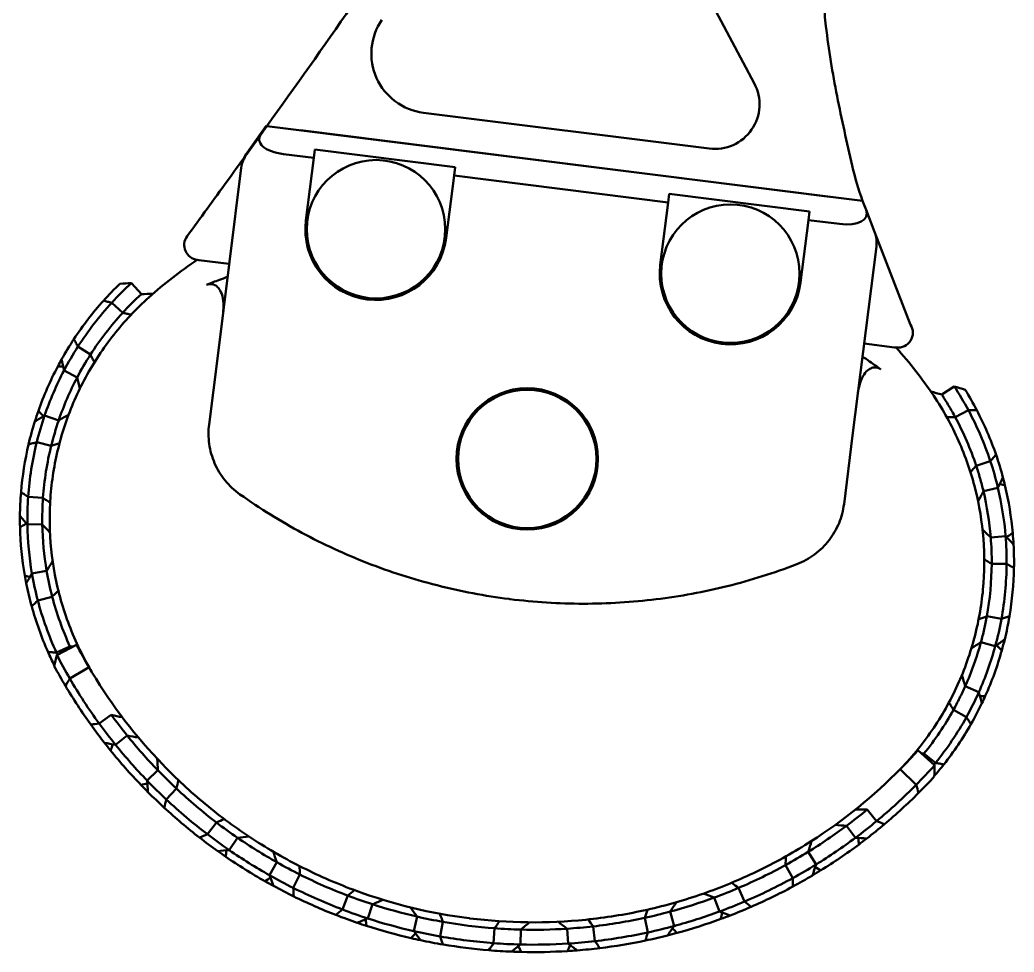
# Model space of a CAD drawing. Header units: millimetres. Extents: x 36 to 3196, y 27 to 5967.
# Drawn here: x 1938.7 to 2005.5, y 1918.4 to 1981 of the extents above; entities that cross this region are included whole.
import ezdxf

# ---------------------------------------------------------------- set-up
doc = ezdxf.new("R2010")
doc.units = ezdxf.units.MM
doc.layers.add('외형선(ISO)', color=7, linetype='Continuous', lineweight=50)

msp = doc.modelspace()

# ---------------------------------------------------------------- linework, layer by layer
at = {"layer": '외형선(ISO)'}
for p, q in [((1977.903, 1995.7951), (1988.044, 1976.7325)), ((1965.8146, 1974.7569), (1985.022, 1972.3469)), ((1953.9355, 1972.0453), (1955.2333, 1973.8673)), ((1954.9076, 1973.3263), (1955.2939, 1973.8597)), ((1955.2939, 1973.8597), (1955.2333, 1973.8673)), ((1955.2939, 1973.8597), (1995.3187, 1968.8377)), ((1993.1173, 1969.1139), (1957.552, 1973.5764)), ((1953.9353, 1971.9837), (1954.9076, 1973.3263)), ((1958.5126, 1972.2921), (1958.4407, 1971.7192)), ((1967.9387, 1971.1094), (1958.5126, 1972.2921)), ((1958.4407, 1971.7192), (1956.3987, 1971.9755)), ((1958.4407, 1971.7192), (1957.9143, 1967.5236)), ((1951.9854, 1958.425), (1953.5707, 1971.0596)), ((1967.8668, 1970.5365), (1967.9387, 1971.1094)), ((1967.3403, 1966.3409), (1967.8668, 1970.5365)), ((1982.254, 1968.7313), (1967.8668, 1970.5365)), ((1982.3259, 1969.3042), (1982.254, 1968.7313)), ((1991.7519, 1968.1214), (1982.3259, 1969.3042)), ((1981.7275, 1964.5357), (1982.254, 1968.7313)), ((1995.3227, 1968.8371), (1995.318, 1968.8377)), ((1995.3187, 1968.8377), (1995.5554, 1968.2261)), ((1995.5554, 1968.2261), (1996.1262, 1966.7514)), ((1991.6801, 1967.5486), (1991.1536, 1963.3529)), ((1991.6801, 1967.5486), (1991.7519, 1968.1214)), ((1993.7748, 1967.2857), (1991.6801, 1967.5486)), ((1996.1262, 1966.7514), (1998.5402, 1960.5146)), ((1996.2455, 1965.7805), (1994.6508, 1953.0716)), ((1950.614, 1964.8724), (1950.611, 1964.8728)), ((1950.614, 1964.8724), (1950.7178, 1964.8594)), ((1952.7606, 1964.6031), (1950.7178, 1964.8594)), ((1946.1839, 1963.3077), (1946.8589, 1962.5699)), ((1945.6024, 1961.3164), (1944.8661, 1961.9931)), ((1943.4374, 1958.5077), (1942.5956, 1959.0473)), ((1997.4687, 1958.9934), (1995.426, 1959.2497)), ((1997.4687, 1958.9934), (1997.5756, 1958.98)), ((1951.9854, 1958.425), (1951.4077, 1953.821)), ((1942.5452, 1956.9735), (1941.6598, 1957.4383)), ((2000.6425, 1955.8214), (2001.4788, 1956.3697)), ((1941.3009, 1954.0845), (1940.3549, 1954.4084)), ((2002.4309, 1954.7702), (2001.5503, 1954.2964)), ((1994.6508, 1953.0716), (1994.0731, 1948.4676)), ((1939.8287, 1952.623), (1940.7993, 1952.3821)), ((2003.9033, 1951.3548), (2002.9542, 1951.0398)), ((2004.4126, 1949.5645), (2003.4398, 1949.3328)), ((1940.2459, 1948.8793), (1939.2484, 1948.9493)), ((1940.1984, 1947.1051), (1939.1985, 1947.0886)), ((2004.9285, 1946.3061), (2003.9317, 1946.226)), ((2004.9972, 1944.446), (2003.9972, 1944.4524)), ((1940.4915, 1943.9733), (1939.5059, 1943.804)), ((1940.8674, 1942.2388), (1939.9002, 1941.9848)), ((2003.668, 1940.9214), (2004.6519, 1940.7428)), ((1941.1522, 1938.4826), (1942.0612, 1938.8994)), ((1942.5047, 1939.0147), (1941.1737, 1938.323)), ((2004.2405, 1938.9275), (2003.2757, 1939.1905)), ((1943.3415, 1937.4984), (1942.0468, 1936.741)), ((2003.1312, 1935.8207), (2002.218, 1936.2282)), ((1944.0248, 1933.7179), (1944.8331, 1934.3065)), ((2002.2997, 1934.1553), (2001.4252, 1934.6403)), ((1945.1246, 1932.2843), (1945.9025, 1932.9126)), ((2000.161, 1930.9216), (1999.0421, 1931.9207)), ((2000.2213, 1931.071), (1999.4434, 1931.6995)), ((1947.2463, 1929.8836), (1947.9655, 1930.5785)), ((1997.8566, 1930.6582), (1998.9241, 1929.6044)), ((1949.2175, 1929.3459), (1948.5339, 1928.6159)), ((1996.2606, 1927.1636), (1995.6227, 1927.9338)), ((1951.2911, 1926.2815), (1951.8983, 1927.0761)), ((1994.242, 1926.8473), (1994.8406, 1926.0462)), ((1952.7538, 1925.2206), (1953.3205, 1926.0446)), ((1992.1916, 1924.2442), (1991.6664, 1925.0951)), ((1955.4714, 1923.5239), (1955.9629, 1924.3948)), ((1990.1487, 1924.2101), (1990.6307, 1923.3339)), ((1957.5141, 1923.5699), (1957.0668, 1922.6755)), ((1960.3748, 1921.2232), (1960.7304, 1922.1578)), ((1987.3823, 1921.753), (1986.9902, 1922.673)), ((1962.079, 1920.623), (1962.3876, 1921.5742)), ((1985.3573, 1922.0248), (1985.7028, 1921.0864)), ((1982.6502, 1920.1137), (1982.3892, 1921.079)), ((1965.1675, 1919.7707), (1965.3905, 1920.7455)), ((1966.9384, 1919.412), (1967.1124, 1920.3967)), ((1980.6823, 1920.6629), (1980.8947, 1919.6857)), ((1970.5976, 1919.9594), (1970.5228, 1918.9622)), ((1972.3523, 1919.872), (1972.3275, 1918.8723)), ((1975.4668, 1919.9331), (1975.5307, 1918.9351)), ((1977.3305, 1919.0957), (1977.2167, 1920.0892))]:
    msp.add_line(p, q, dxfattribs=at)
for centre, radius in [((1962.6273, 1966.9322), 4.65), ((1986.4406, 1963.9443), 4.65), ((1972.785, 1951.4995), 4.75), ((1972.785, 1951.4995), 4.65)]:
    msp.add_circle(centre, radius, dxfattribs=at)
for centre, radius, start, end in [((1966.3126, 1978.7258), 4, 145.438309, 262.848252), ((1985.3955, 1975.3235), 3, 262.848252, 28.012172), ((1955.5551, 1970.8106), 2, 144.087762, 172.848259), ((1955.5644, 1970.8849), 2, 144.536927, 155.865558), ((2014.1081, 1975.7009), 20, 192.983482, 200.071377), ((2014.1081, 1975.7009), 20, 200.071377, 201.159569), ((1962.6273, 1966.9322), 4.75, 172.848252, 352.848252), ((1950.7385, 1965.8646), 1, 143.978042, 262.848245), ((1994.261, 1966.0295), 2, 352.848252, 21.159605), ((1986.4406, 1963.9443), 4.75, 172.848325, 352.848179), ((1948.3858, 1909.0912), 54.2612, 92.325642, 93.138675), ((1948.3311, 1905.152), 57.4368, 90.703011, 91.46883), ((1960.6956, 1947.4439), 22, 138.128841, 146.621534), ((1960.6956, 1947.4439), 21.5, 137.413227, 147.337147), ((1960.6956, 1947.4439), 20.5, 137.413228, 147.337147), ((1997.7001, 1959.9722), 1, 262.848259, 32.848266), ((1994.6502, 1969.113), 54.2612, 191.611699, 192.424733), ((1960.6956, 1947.4439), 22, 152.166307, 160.659), ((1960.6956, 1947.4439), 21.5, 152.299107, 161.099157), ((1960.6956, 1947.4439), 20.5, 152.299107, 161.099157), ((1998.4456, 1970.1687), 57.4367, 193.281545, 194.048761), ((1985.9505, 1904.3778), 54.2612, 72.557815, 73.370848), ((1985.0302, 1900.5472), 57.4368, 74.22766, 74.993479), ((1968.28, 1907.8846), 54.2612, 120.973532, 121.786565), ((1970.1206, 1904.4015), 57.4367, 119.349471, 120.11672), ((1983.4977, 1944.5828), 20.5, 18.359343, 28.283263), ((1983.4977, 1944.5828), 21.5, 18.359343, 28.283263), ((1983.4977, 1944.5828), 22, 19.074957, 27.567649), ((1960.6956, 1947.4439), 22, 166.776731, 175.269423), ((1960.6956, 1947.4439), 21.5, 166.061117, 175.985037), ((1960.6956, 1947.4439), 20.5, 166.061117, 175.985037), ((1955.9492, 1973.969), 54.2612, 333.271758, 334.084791), ((1983.4977, 1944.5828), 21.5, 4.597333, 13.397383), ((1983.4977, 1944.5828), 22, 5.037491, 13.530183), ((1952.5322, 1975.9297), 57.4367, 331.647729, 332.414946), ((1983.4977, 1944.5828), 20.5, 4.597333, 13.397383), ((1980.1048, 1982.739), 54.2612, 220.259589, 221.072622), ((1960.6956, 1947.4439), 22, 181.387155, 189.879847), ((1960.6956, 1947.4439), 21.5, 180.946997, 189.747047), ((1960.6956, 1947.4439), 20.5, 180.946997, 189.747047), ((1982.9295, 1985.4852), 57.4367, 221.929434, 222.696658), ((1965.467, 1949.4029), 9, 195.413875, 195.41412), ((1963.7309, 1905.2032), 57.4367, 45.57977, 46.347019), ((1966.3749, 1908.1236), 54.2612, 43.909925, 44.722958), ((1989.6024, 1914.1892), 57.4367, 147.997454, 148.76461), ((1983.4977, 1944.5828), 20.5, 349.711453, 359.635373), ((1983.4977, 1944.5828), 21.5, 349.711453, 359.635373), ((1983.4977, 1944.5828), 22, 350.427067, 358.91976), ((1986.3172, 1916.3635), 54.2612, 149.621422, 150.434455), ((1979.3581, 1947.6599), 9, 330.282296, 330.282567), ((1960.6956, 1947.4439), 20.5, 194.709007, 204.632927), ((1960.6956, 1947.4439), 22, 195.424621, 203.917313), ((1960.6956, 1947.4439), 21.5, 194.709007, 204.632927), ((1983.4977, 1944.5828), 20.5, 335.949444, 344.749493), ((1971.3514, 1986.9379), 57.4367, 302.999832, 303.767056), ((1983.4977, 1944.5828), 21.5, 335.949444, 344.749493), ((1973.41, 1983.579), 54.2612, 304.623868, 305.436901), ((2034.4635, 1916.8176), 95.7364, 167.018828, 167.477961), ((1983.4977, 1944.5828), 22, 335.816643, 344.309336), ((1973.2216, 1954.9789), 34.6177, 210.328579, 211.02903), ((1947.2711, 1919.5007), 57.4367, 16.93188, 17.699037), ((1973.2216, 1954.9789), 36.6177, 210.767505, 215.623096), ((1973.2216, 1954.9789), 36.1177, 210.328579, 216.062022), ((1950.9916, 1920.7959), 54.2612, 15.262035, 16.075068), ((1967.1116, 2030.8573), 99.0878, 257.006765, 257.44964), ((1983.4977, 1944.5828), 20.5, 321.063564, 330.987483), ((1983.4977, 1944.5828), 21.5, 321.063563, 330.987483), ((1983.4977, 1944.5828), 22, 321.779177, 330.27187), ((1973.2216, 1954.9789), 35.1177, 218.928743, 224.012881), ((1963.3244, 2030.4568), 99.0878, 259.873479, 260.316499), ((1962.7818, 2026.3783), 95.7364, 258.91264, 259.371773), ((1973.2216, 1954.9789), 36.1177, 218.928743, 224.012881), ((1973.2216, 1954.9789), 36.6177, 219.043016, 223.898607), ((2046.911, 1935.882), 99.0875, 182.62473, 183.068145), ((1904.45, 1933.1309), 95.7364, 358.21853, 358.677662), ((1973.2216, 1954.9789), 34.6177, 314.66746, 315.367911), ((2042.797, 1935.8447), 95.7364, 183.569851, 184.028983), ((1973.2216, 1954.9789), 36.1177, 309.634469, 315.367911), ((1973.2216, 1954.9789), 35.1177, 226.879602, 232.613044), ((1973.2216, 1954.9789), 36.6177, 310.073394, 314.928986), ((1973.2216, 1954.9789), 36.1177, 226.879602, 232.613044), ((1973.2216, 1954.9789), 36.6177, 227.318527, 232.174119), ((1997.8885, 2026.9956), 99.0878, 268.24685, 268.689725), ((1973.2216, 1954.9789), 35.1177, 301.68361, 306.767748), ((2001.4594, 2025.6719), 99.0878, 265.379991, 265.823011), ((1942.2332, 2024.5098), 99.0875, 276.424501, 276.867952), ((1973.2216, 1954.9789), 35.1177, 235.479765, 240.563903), ((1897.0984, 1954.6796), 99.0875, 342.628345, 343.07176), ((1973.2216, 1954.9789), 36.1177, 301.68361, 306.767748), ((1973.2216, 1954.9789), 36.6177, 301.797883, 306.653474), ((2000.9775, 2021.5857), 95.7364, 266.324718, 266.78385), ((1942.8749, 2020.446), 95.7364, 275.463663, 275.922795), ((1973.2216, 1954.9789), 36.1177, 235.479765, 240.563903), ((2049.2979, 1957.6651), 99.0875, 199.175753, 199.619167), ((1973.2216, 1954.9789), 36.6177, 235.594038, 240.44963), ((1973.2216, 1954.9789), 35.1177, 293.083446, 298.816889), ((1901.0757, 1953.627), 95.7364, 341.667507, 342.12664), ((2045.365, 1956.4574), 95.7364, 200.120873, 200.580005), ((1973.2216, 1954.9789), 35.1177, 243.430624, 249.164066), ((1973.2216, 1954.9789), 36.1177, 293.083446, 298.816889), ((1973.2216, 1954.9789), 36.1177, 243.430624, 249.164066), ((2020.4275, 2014.6985), 99.0875, 248.828538, 249.27199), ((1973.2216, 1954.9789), 36.6177, 293.522372, 298.377963), ((1973.2216, 1954.9789), 36.6177, 243.869549, 248.725141), ((1923.7099, 2012.8013), 99.0875, 292.975523, 293.418639), ((1973.2216, 1954.9789), 35.1177, 252.030788, 257.114925), ((1973.2216, 1954.9789), 35.1177, 285.132587, 290.216725), ((1900.1672, 1976.3771), 99.0875, 326.077323, 326.520737), ((2045.3806, 1979.2256), 99.0875, 215.727368, 216.17019), ((1973.2216, 1954.9789), 36.1177, 285.132587, 290.216725), ((2018.8017, 2010.9192), 95.7364, 249.773695, 250.232828), ((1925.4827, 2009.0886), 95.7364, 292.014685, 292.473818), ((1973.2216, 1954.9789), 36.6177, 252.145061, 257.000652), ((1973.2216, 1954.9789), 36.1177, 252.030788, 257.114925), ((1973.2216, 1954.9789), 35.1177, 259.981647, 265.714844), ((1909.2898, 1996.3014), 99.0875, 309.5263, 309.969122), ((2035.4839, 1998.7766), 99.0875, 232.277851, 232.720967), ((1973.2216, 1954.9789), 35.1177, 276.532424, 282.265866), ((1903.6798, 1974.2352), 95.7364, 325.116485, 325.575617), ((1973.2216, 1954.9789), 36.6177, 285.24686, 290.102452), ((2041.9547, 1976.9476), 95.7364, 216.671895, 217.131028), ((1973.2216, 1954.9789), 35.1177, 268.581565, 273.665703), ((1973.2216, 1954.9789), 36.1177, 276.532424, 282.265866), ((1973.2216, 1954.9789), 36.1177, 259.981647, 265.714844), ((1973.2216, 1954.9789), 36.6177, 260.420572, 265.275918), ((1912.0467, 1993.2476), 95.7364, 308.565462, 309.024595), ((1973.2216, 1954.9789), 36.1177, 268.581565, 273.665703), ((2032.8488, 1995.617), 95.7364, 233.222673, 233.681805), ((1973.2216, 1954.9789), 36.6177, 276.971349, 281.826941), ((1973.2216, 1954.9789), 36.6177, 268.695838, 273.55143)]:
    msp.add_arc(centre, radius, start, end, dxfattribs=at)
for centre, major_axis, ratio, start_param, end_param in [((1957.1713, 1973.0423), (2.3915, 0.0961), 0.4598742, 2.7942112, 4.3650076), ((1993.3013, 1968.5089), (-2.2817, 0.6786), 0.4629047, 1.9146375, 3.4854338), ((1903.1965, 1984.7519), (20.8655, -63.5019), 0.6509752, 0.5166281, 0.5279984), ((1972.4575, 1878.8911), (49.83, -44.5514), 0.6509752, 2.6135943, 2.6249646), ((1899.6403, 1974.3629), (29.7882, -59.8374), 0.6509752, 0.5166281, 0.5253103), ((1983.417, 1879.5734), (55.7236, -36.9153), 0.6509752, 2.6162824, 2.6249646), ((1901.6732, 1963.0102), (35.0875, -52.6995), 0.6448736, 0.5379159, 0.5499919), ((2048.4316, 1966.5287), (35.9073, 56.3784), 0.6509752, 2.6135943, 2.6249646), ((1897.6165, 1963.5703), (38.0907, -54.9269), 0.6509753, 0.5166281, 0.5279984), ((1992.9422, 1885.7353), (57.7639, -25.9154), 0.6448733, 2.591601, 2.6036761), ((1955.1644, 1881.0618), (-59.2913, -30.8588), 0.6509743, 3.6582227, 3.6695931), ((1994.1636, 1881.8268), (60.4559, -28.5099), 0.6509743, 2.6135922, 2.6249626), ((2049.31, 1955.5828), (-43.6474, -50.6225), 0.6509743, 5.7578731, 5.7665554), ((1897.1671, 1952.5988), (45.5998, -48.8724), 0.6509752, 0.5166281, 0.5253103), ((2044.5355, 1945.0843), (-47.0191, -42.3967), 0.6448734, 5.7331927, 5.7452689), ((1902.3498, 1942.2955), (48.6462, -40.5206), 0.6448736, 0.5379159, 0.5499919), ((1944.7126, 1884.4298), (63.1164, 22.004), 0.6509752, 0.5166281, 0.5253103), ((2004.4753, 1885.6021), (63.9308, -19.5119), 0.6509752, 2.6162824, 2.6249646), ((1937.0047, 1892.7539), (62.3763, 10.8409), 0.6448723, 0.5379182, 0.5499932), ((2048.6045, 1944.6249), (-50.4791, -43.8131), 0.6509742, 5.7551846, 5.7665551), ((1898.3016, 1941.6768), (52.1594, -41.8002), 0.6509752, 0.5166281, 0.5279984), ((2011.8504, 1894.2221), (62.753, -8.3865), 0.6448733, 2.5915999, 2.6036761), ((1934.8551, 1889.2678), (65.6263, 12.6903), 0.6509752, 0.5166281, 0.5279984), ((2014.1347, 1890.8235), (66.0726, -10.1066), 0.6509743, 2.6135922, 2.6249626), ((1908.8994, 1922.6318), (58.1737, -24.9839), 0.6448736, 0.5379159, 0.549982), ((2038.762, 1925.1792), (-57.1484, -27.2458), 0.6448734, 5.7331927, 5.7452689), ((2046.3293, 1933.8826), (-56.2596, -36.0912), 0.6509742, 5.7578727, 5.7665551), ((1900.9964, 1931.0318), (57.6327, -33.8575), 0.6509752, 0.5166281, 0.5253103), ((2027.5574, 1907.7434), (-62.542, -9.8371), 0.6448734, 5.7332026, 5.7452689), ((1920.7793, 1905.6491), (62.8801, -7.3773), 0.6448723, 0.5379182, 0.5499943), ((2022.9436, 1897.3798), (66.8402, -0.4915), 0.6509752, 2.6162824, 2.6249646), ((2042.5317, 1923.5796), (-60.8686, -27.6178), 0.6509743, 5.7551849, 5.7665554), ((1925.7966, 1895.4742), (66.7695, 3.1124), 0.6509752, 0.5166281, 0.5253103), ((1905.1952, 1920.8856), (61.9058, -25.2097), 0.6509752, 0.5166281, 0.5279984), ((2030.7152, 1905.1363), (-66.2141, -9.1339), 0.6509743, 5.7551849, 5.7665554), ((2037.2905, 1913.9306), (-64.2099, -18.5692), 0.6509742, 5.7578727, 5.7665551), ((1917.7257, 1902.9198), (66.5223, -6.5304), 0.6509752, 0.5166281, 0.5279984), ((1910.8105, 1911.4496), (64.8897, -16.0371), 0.6509752, 0.5166281, 0.5253103)]:
    msp.add_ellipse(centre, major_axis=major_axis, ratio=ratio, start_param=start_param, end_param=end_param, dxfattribs=at)
for points, knots in [([(1955.2939, 1973.8597), (1957.2068, 1976.5223), (1959.1034, 1979.1962), (1960.966, 1981.8939), (1961.9182, 1983.2729), (1962.8617, 1984.6584), (1963.7937, 1986.0511), (1964.7249, 1987.4426), (1965.6447, 1988.8414), (1966.5503, 1990.2495), (1967.4567, 1991.6586), (1968.3484, 1993.0763), (1969.2292, 1994.5016), (1970.1122, 1995.9306), (1970.9844, 1997.3674), (1971.8487, 1998.8078), (1973.5848, 2001.7012), (1975.2908, 2004.6119), (1976.9985, 2007.522)], [0, 0, 0, 0, 0.009835353, 0.009835353, 0.009835353, 0.01486322, 0.01486322, 0.01486322, 0.019886856, 0.019886856, 0.019886856, 0.024914135, 0.024914135, 0.024914135, 0.029954429, 0.029954429, 0.029954429, 0.040078469, 0.040078469, 0.040078469, 0.040078469]), ([(1992.6569, 1986.9995), (1992.5951, 1985.9249), (1992.5806, 1984.8517), (1992.616, 1983.78), (1992.6337, 1983.2473), (1992.6636, 1982.7156), (1992.7044, 1982.1835), (1992.7458, 1981.6453), (1992.7982, 1981.1068), (1992.8602, 1980.5693)], [0, 0, 0, 0, 0.0032168603, 0.0032168603, 0.0032168603, 0.0048160941, 0.0048160941, 0.0048160941, 0.0064337206, 0.0064337206, 0.0064337206, 0.0064337206]), ([(1949.9297, 1966.4527), (1950.8256, 1967.6849), (1951.7226, 1968.9185), (1953.0286, 1970.7201), (1953.4396, 1971.2879), (1953.8501, 1971.856)], [0, 0, 0, 0, 0.45702929, 0.45702929, 0.6671696, 0.6671696, 0.6671696, 0.6671696]), ([(1947.3636, 1962.3522), (1947.8805, 1962.8145), (1948.4071, 1963.2519), (1948.9403, 1963.6656), (1949.4728, 1964.0787), (1950.0296, 1964.4819), (1950.611, 1964.8728)], [0, 0, 0, 0, 0.5, 0.5, 0.5, 1, 1, 1, 1]), ([(1951.2428, 1963.1956), (1951.5279, 1963.3136), (1951.8158, 1963.4259), (1952.2754, 1963.5944), (1952.4772, 1963.6654), (1952.6504, 1963.7254)], [0.00000349, 0.00000349, 0.00000349, 0.00000349, 0.09256983, 0.09256983, 0.14674488, 0.14674488, 0.14674488, 0.14674488]), ([(1952.3446, 1961.288), (1952.3725, 1961.5105), (1952.3856, 1961.7396), (1952.3621, 1962.1762), (1952.3275, 1962.3937), (1952.1971, 1962.7551), (1952.1208, 1962.8866), (1951.9639, 1963.0674), (1951.883, 1963.1344), (1951.7142, 1963.2188), (1951.6334, 1963.2418), (1951.4955, 1963.2516), (1951.4419, 1963.2485), (1951.3388, 1963.2299), (1951.2899, 1963.2151), (1951.2428, 1963.1956)], [-0.23029323, -0.23029323, -0.23029323, -0.23029323, -0.17805812, -0.17805812, -0.12835227, -0.12835227, -0.08805584, -0.08805584, -0.05679583, -0.05679583, -0.0314515, -0.0314515, -0.01530407, -0.01530407, 0, 0, 0, 0]), ([(1943.5575, 1937.1345), (1942.9384, 1938.1636), (1942.4231, 1939.2284), (1942.0053, 1940.3254), (1941.7964, 1940.8739), (1941.612, 1941.4306), (1941.4521, 1941.9952), (1941.2922, 1942.5599), (1941.1563, 1943.1357), (1941.047, 1943.7111), (1940.8284, 1944.862), (1940.7144, 1946.0086), (1940.6977, 1947.1514), (1940.6894, 1947.7228), (1940.7055, 1948.2933), (1940.746, 1948.8631), (1940.7865, 1949.4328), (1940.8517, 1950.0033), (1940.9414, 1950.57), (1941.1207, 1951.7033), (1941.3938, 1952.8023), (1941.7564, 1953.8709), (1942.119, 1954.9395), (1942.5721, 1955.9792), (1943.1186, 1956.9859), (1943.6651, 1957.9926), (1944.2917, 1958.9422), (1944.998, 1959.8369), (1945.7043, 1960.7316), (1946.4905, 1961.5714), (1947.3636, 1962.3522)], [-1, -1, -1, -1, -0.875, -0.875, -0.875, -0.8125, -0.8125, -0.8125, -0.75, -0.75, -0.75, -0.625, -0.625, -0.625, -0.5625, -0.5625, -0.5625, -0.5, -0.5, -0.5, -0.375, -0.375, -0.375, -0.25, -0.25, -0.25, -0.125, -0.125, -0.125, 0, 0, 0, 0]), ([(1944.8661, 1961.9931), (1944.7734, 1962.0147), (1944.6809, 1962.0367), (1944.4967, 1962.0816), (1944.4049, 1962.1046), (1944.3133, 1962.128)], [0, 0, 0, 0, 0.037874523, 0.037874523, 0.07574906, 0.07574906, 0.07574906, 0.07574906]), ([(1946.1672, 1961.1892), (1946.0724, 1961.2094), (1945.978, 1961.2301), (1945.7897, 1961.2725), (1945.6959, 1961.2942), (1945.6024, 1961.3164)], [0.000025124, 0.000025124, 0.000025124, 0.000025124, 0.03825646, 0.03825646, 0.076512754, 0.076512754, 0.076512754, 0.076512754]), ([(1942.3244, 1959.5476), (1942.3703, 1959.465), (1942.4159, 1959.3821), (1942.5063, 1959.2154), (1942.5511, 1959.1316), (1942.5956, 1959.0473)], [0.000000971, 0.000000971, 0.000000971, 0.000000971, 0.037875546, 0.037875546, 0.075750126, 0.075750126, 0.075750126, 0.075750126]), ([(2000.0996, 1955.7352), (1999.7129, 1956.3108), (1999.3107, 1956.8649), (1998.8962, 1957.3974), (1998.4824, 1957.9293), (1998.0424, 1958.4576), (1997.5756, 1958.98)], [0, 0, 0, 0, 0.5, 0.5, 0.5, 1, 1, 1, 1]), ([(1943.4374, 1958.5077), (1943.4827, 1958.4229), (1943.5276, 1958.3377), (1943.6165, 1958.1664), (1943.6606, 1958.0803), (1943.7043, 1957.9938)], [0.000000987, 0.000000987, 0.000000987, 0.000000987, 0.038257657, 0.038257657, 0.076495472, 0.076495472, 0.076495472, 0.076495472]), ([(1995.3159, 1958.372), (1995.4689, 1958.271), (1995.6469, 1958.1525), (1996.0507, 1957.8756), (1996.3019, 1957.6956), (1996.549, 1957.5109)], [-0.1467454, -0.1467454, -0.1467454, -0.1467454, -0.0925698, -0.0925698, -0.00000349, -0.00000349, -0.00000349, -0.00000349]), ([(1941.5993, 1957.7164), (1941.5744, 1957.7162), (1941.5496, 1957.716), (1941.4299, 1957.7154), (1941.3353, 1957.7154), (1941.2408, 1957.7159)], [0.027962893, 0.027962893, 0.027962893, 0.027962893, 0.037874523, 0.037874523, 0.075749059, 0.075749059, 0.075749059, 0.075749059]), ([(1996.549, 1957.5109), (1996.5083, 1957.5413), (1996.4648, 1957.5676), (1996.3699, 1957.611), (1996.3189, 1957.6273), (1996.1832, 1957.652), (1996.0993, 1957.6499), (1995.915, 1957.6103), (1995.8201, 1957.5656), (1995.6236, 1957.4298), (1995.5171, 1957.3217), (1995.3015, 1957.005), (1995.2141, 1956.8035), (1995.0826, 1956.3855), (1995.0382, 1956.1587), (1995.0101, 1955.9346)], [0, 0, 0, 0, 0.01524842, 0.01524842, 0.0313332, 0.0313332, 0.05665093, 0.05665093, 0.08786108, 0.08786108, 0.12807909, 0.12807909, 0.17766699, 0.17766699, 0.23029894, 0.23029894, 0.23029894, 0.23029894]), ([(1997.5575, 1930.3589), (1998.4116, 1931.2031), (1999.174, 1932.1076), (1999.8499, 1933.0674), (2000.1878, 1933.5473), (2000.504, 1934.0411), (2000.7985, 1934.5488), (2001.0929, 1935.0565), (2001.3668, 1935.5808), (2001.6149, 1936.1114), (2002.1111, 1937.1727), (2002.5048, 1938.2555), (2002.8033, 1939.3588), (2002.9526, 1939.9104), (2003.0779, 1940.4672), (2003.1794, 1941.0293), (2003.2809, 1941.5914), (2003.3587, 1942.1603), (2003.4118, 1942.7315), (2003.518, 1943.874), (2003.525, 1945.0065), (2003.4376, 1946.1315), (2003.3502, 1947.2566), (2003.168, 1948.376), (2002.8872, 1949.4865), (2002.6063, 1950.597), (2002.2338, 1951.672), (2001.7704, 1952.7134), (2001.307, 1953.7549), (2000.7527, 1954.7629), (2000.0996, 1955.7352)], [0, 0, 0, 0, 0.125, 0.125, 0.125, 0.1875, 0.1875, 0.1875, 0.25, 0.25, 0.25, 0.375, 0.375, 0.375, 0.4375, 0.4375, 0.4375, 0.5, 0.5, 0.5, 0.625, 0.625, 0.625, 0.75, 0.75, 0.75, 0.875, 0.875, 0.875, 1, 1, 1, 1]), ([(2001.5503, 1954.2964), (2001.4101, 1954.557), (2001.2642, 1954.8145), (2000.9615, 1955.323), (2000.8047, 1955.574), (2000.6425, 1955.8214)], [0, 0, 0, 0, 0.17429769, 0.17429769, 0.34859569, 0.34859569, 0.34859569, 0.34859569]), ([(1939.9372, 1954.7301), (1940.0018, 1954.6612), (1940.0661, 1954.5917), (1940.179, 1954.4685), (1940.2277, 1954.415), (1940.2762, 1954.3611)], [0.000000971, 0.000000971, 0.000000971, 0.000000971, 0.037875544, 0.037875544, 0.066734825, 0.066734825, 0.066734825, 0.066734825]), ([(2001.5503, 1954.2964), (2001.4542, 1954.298), (2001.3579, 1954.3001), (2001.165, 1954.3055), (2001.0684, 1954.3088), (2000.9715, 1954.3127)], [-0.076514034, -0.076514034, -0.076514034, -0.076514034, -0.038256572, -0.038256572, -0.000025124, -0.000025124, -0.000025124, -0.000025124]), ([(2002.9999, 1954.7644), (2002.9054, 1954.7643), (2002.8108, 1954.7647), (2002.6211, 1954.7667), (2002.5261, 1954.7682), (2002.4309, 1954.7702)], [-0.075748954, -0.075748954, -0.075748954, -0.075748954, -0.037874481, -0.037874481, 0, 0, 0, 0]), ([(1953.481, 1949.1167), (1953.1002, 1949.3862), (1952.7686, 1949.6992), (1952.4827, 1950.0524), (1952.3397, 1950.229), (1952.2074, 1950.4173), (1952.0896, 1950.6122), (1951.9718, 1950.8072), (1951.8689, 1951.0074), (1951.78, 1951.2128), (1951.6911, 1951.4182), (1951.6164, 1951.6286), (1951.5557, 1951.8441), (1951.4951, 1952.0596), (1951.4487, 1952.2807), (1951.4178, 1952.5004), (1951.3558, 1952.9398), (1951.3524, 1953.38), (1951.4077, 1953.821)], [0, 0, 0, 0, 0.25, 0.25, 0.25, 0.375, 0.375, 0.375, 0.5, 0.5, 0.5, 0.625, 0.625, 0.625, 0.75, 0.75, 0.75, 1, 1, 1, 1]), ([(1939.8287, 1952.623), (1939.737, 1952.5974), (1939.6453, 1952.5724), (1939.462, 1952.5236), (1939.3704, 1952.4997), (1939.2789, 1952.4763)], [0, 0, 0, 0, 0.037874481, 0.037874481, 0.075748957, 0.075748957, 0.075748957, 0.075748957]), ([(1941.3559, 1952.5413), (1941.263, 1952.5135), (1941.1702, 1952.4864), (1940.9847, 1952.4333), (1940.8919, 1952.4074), (1940.7993, 1952.3821)], [0.000023266, 0.000023266, 0.000023266, 0.000023266, 0.038256575, 0.038256575, 0.076513117, 0.076513117, 0.076513117, 0.076513117]), ([(2003.9033, 1951.3548), (2003.9672, 1951.4254), (2004.0313, 1951.4956), (2004.1601, 1951.6348), (2004.2248, 1951.7039), (2004.2897, 1951.7726)], [-0.07575024, -0.07575024, -0.07575024, -0.07575024, -0.03787562, -0.03787562, -0.000000987, -0.000000987, -0.000000987, -0.000000987]), ([(2002.5687, 1950.6078), (2002.6324, 1950.6809), (2002.6963, 1950.7535), (2002.8248, 1950.8975), (2002.8894, 1950.9689), (2002.9542, 1951.0398)], [-0.076487775, -0.076487775, -0.076487775, -0.076487775, -0.038254012, -0.038254012, 0, 0, 0, 0]), ([(2003.4398, 1949.3328), (2003.3712, 1949.6206), (2003.2964, 1949.907), (2003.1345, 1950.4762), (2003.0474, 1950.759), (2002.9542, 1951.0398)], [0, 0, 0, 0, 0.17429753, 0.17429753, 0.34859475, 0.34859475, 0.34859475, 0.34859475]), ([(2004.8871, 1949.7299), (2004.7954, 1949.7528), (2004.7037, 1949.7762), (2004.5879, 1949.8064), (2004.5639, 1949.8127), (2004.5399, 1949.819)], [-0.075749059, -0.075749059, -0.075749059, -0.075749059, -0.037874523, -0.037874523, -0.027962893, -0.027962893, -0.027962893, -0.027962893]), ([(1938.7705, 1949.2583), (1938.8504, 1949.2078), (1938.9302, 1949.1569), (1939.0894, 1949.0539), (1939.169, 1949.0019), (1939.2484, 1948.9493)], [0.000000971, 0.000000971, 0.000000971, 0.000000971, 0.037875541, 0.037875541, 0.075750114, 0.075750114, 0.075750114, 0.075750114]), ([(1940.2459, 1948.8793), (1940.3263, 1948.8266), (1940.4065, 1948.7734), (1940.5667, 1948.6657), (1940.6467, 1948.6112), (1940.7265, 1948.5561)], [0.000000987, 0.000000987, 0.000000987, 0.000000987, 0.038257657, 0.038257657, 0.076514361, 0.076514361, 0.076514361, 0.076514361]), ([(1971.6033, 1942.082), (1971.5922, 1942.0834), (1971.5811, 1942.0848), (1971.5699, 1942.0862), (1970.759, 1942.1886), (1969.9496, 1942.3161), (1969.1419, 1942.469), (1968.3342, 1942.622), (1967.5251, 1942.8012), (1966.7259, 1943.0044), (1965.1273, 1943.4109), (1963.5722, 1943.9112), (1962.0589, 1944.5009), (1960.5455, 1945.0907), (1959.0738, 1945.77), (1957.6438, 1946.5387), (1956.2139, 1947.3074), (1954.8256, 1948.1655), (1953.481, 1949.1167)], [0, 0, 0, 0, 0.0017128, 0.0017128, 0.0017128, 0.1264987, 0.1264987, 0.1264987, 0.2512846, 0.2512846, 0.2512846, 0.5008564, 0.5008564, 0.5008564, 0.7504282, 0.7504282, 0.7504282, 1, 1, 1, 1]), ([(1994.0731, 1948.4676), (1994.0178, 1948.0266), (1993.9057, 1947.6009), (1993.7371, 1947.1904), (1993.6528, 1946.9852), (1993.5533, 1946.7824), (1993.4413, 1946.5886), (1993.3293, 1946.3947), (1993.2048, 1946.2093), (1993.068, 1946.0322), (1992.9312, 1945.8552), (1992.7819, 1945.6865), (1992.6196, 1945.5268), (1992.4573, 1945.367), (1992.2826, 1945.2172), (1992.1004, 1945.0814), (1991.7361, 1944.8098), (1991.3374, 1944.5884), (1990.9019, 1944.4214)], [0, 0, 0, 0, 0.25, 0.25, 0.25, 0.375, 0.375, 0.375, 0.5, 0.5, 0.5, 0.625, 0.625, 0.625, 0.75, 0.75, 0.75, 1, 1, 1, 1]), ([(1939.1383, 1947.1578), (1939.0755, 1947.1216), (1939.0127, 1947.0856), (1938.8673, 1947.0032), (1938.7847, 1946.957), (1938.702, 1946.9113)], [0.009015273, 0.009015273, 0.009015273, 0.009015273, 0.037874481, 0.037874481, 0.075748957, 0.075748957, 0.075748957, 0.075748957]), ([(2003.9972, 1944.4524), (2003.9991, 1944.7483), (2003.9946, 1945.0442), (2003.9727, 1945.6356), (2003.9554, 1945.931), (2003.9317, 1946.226)], [0, 0, 0, 0, 0.17429769, 0.17429769, 0.34859569, 0.34859569, 0.34859569, 0.34859569]), ([(2004.993, 1946.2408), (2005.0534, 1946.281), (2005.1138, 1946.3209), (2005.2536, 1946.4124), (2005.3331, 1946.4638), (2005.4127, 1946.5146)], [-0.066734942, -0.066734942, -0.066734942, -0.066734942, -0.037875619, -0.037875619, -0.000000987, -0.000000987, -0.000000987, -0.000000987]), ([(1990.9019, 1944.4214), (1989.364, 1943.8318), (1987.8067, 1943.3433), (1986.2312, 1942.9518), (1984.6556, 1942.5602), (1983.0617, 1942.2655), (1981.4496, 1942.0679), (1979.8374, 1941.8703), (1978.207, 1941.7697), (1976.5575, 1941.7708), (1975.7328, 1941.7713), (1974.9045, 1941.7976), (1974.0841, 1941.8489), (1973.2636, 1941.9003), (1972.4479, 1941.9767), (1971.6367, 1942.0778), (1971.6256, 1942.0792), (1971.6145, 1942.0806), (1971.6033, 1942.082)], [0, 0, 0, 0, 0.2495718, 0.2495718, 0.2495718, 0.4991436, 0.4991436, 0.4991436, 0.7487154, 0.7487154, 0.7487154, 0.8735013, 0.8735013, 0.8735013, 0.9982872, 0.9982872, 0.9982872, 1, 1, 1, 1]), ([(2003.9972, 1944.4524), (2003.9137, 1944.4998), (2003.8302, 1944.5479), (2003.6635, 1944.6451), (2003.5803, 1944.6943), (2003.4972, 1944.7442)], [-0.076514052, -0.076514052, -0.076514052, -0.076514052, -0.038256572, -0.038256572, -0.000023266, -0.000023266, -0.000023266, -0.000023266]), ([(2005.4937, 1944.1681), (2005.4108, 1944.2133), (2005.328, 1944.2591), (2005.1625, 1944.3517), (2005.0798, 1944.3986), (2004.9972, 1944.446)], [-0.075748955, -0.075748955, -0.075748955, -0.075748955, -0.037874481, -0.037874481, 0, 0, 0, 0]), ([(1939.0219, 1943.6691), (1939.1119, 1943.6405), (1939.2019, 1943.6113), (1939.3155, 1943.5737), (1939.3391, 1943.5659), (1939.3627, 1943.5581)], [0.000000971, 0.000000971, 0.000000971, 0.000000971, 0.037875552, 0.037875552, 0.047787181, 0.047787181, 0.047787181, 0.047787181]), ([(1941.2798, 1942.6455), (1941.2115, 1942.5765), (1941.143, 1942.5082), (1941.0056, 1942.3726), (1940.9366, 1942.3054), (1940.8674, 1942.2388)], [0, 0, 0, 0, 0.038256461, 0.038256461, 0.076512756, 0.076512756, 0.076512756, 0.076512756]), ([(1939.9002, 1941.9848), (1939.8319, 1941.9184), (1939.7635, 1941.8526), (1939.6261, 1941.7218), (1939.5571, 1941.6569), (1939.488, 1941.5926)], [0, 0, 0, 0, 0.037874523, 0.037874523, 0.07574906, 0.07574906, 0.07574906, 0.07574906]), ([(2003.1225, 1940.7271), (2003.2134, 1940.7607), (2003.3044, 1940.7937), (2003.4862, 1940.8585), (2003.5771, 1940.8903), (2003.668, 1940.9214)], [-0.076508588, -0.076508588, -0.076508588, -0.076508588, -0.038254739, -0.038254739, 0, 0, 0, 0]), ([(2003.2757, 1939.1905), (2003.3536, 1939.476), (2003.4252, 1939.7632), (2003.556, 1940.3403), (2003.6152, 1940.6303), (2003.668, 1940.9214)], [0, 0, 0, 0, 0.17429753, 0.17429753, 0.34859475, 0.34859475, 0.34859475, 0.34859475]), ([(2004.6519, 1940.7428), (2004.7419, 1940.7742), (2004.8318, 1940.8049), (2005.0116, 1940.8654), (2005.1014, 1940.8951), (2005.1913, 1940.9242)], [-0.075750121, -0.075750121, -0.075750121, -0.075750121, -0.037875544, -0.037875544, -0.000000975, -0.000000975, -0.000000975, -0.000000975]), ([(2004.6778, 1938.6331), (2004.609, 1938.6978), (2004.5404, 1938.763), (2004.4199, 1938.8787), (2004.3679, 1938.9291), (2004.316, 1938.9797)], [-0.075748954, -0.075748954, -0.075748954, -0.075748954, -0.037874481, -0.037874481, -0.009015273, -0.009015273, -0.009015273, -0.009015273]), ([(1940.5847, 1938.5247), (1940.679, 1938.5188), (1940.7734, 1938.5123), (1940.9625, 1938.4983), (1941.0573, 1938.4907), (1941.1522, 1938.4826)], [0.000000987, 0.000000987, 0.000000987, 0.000000987, 0.037875614, 0.037875614, 0.075750227, 0.075750227, 0.075750227, 0.075750227]), ([(1968.9117, 1920.6306), (1968.9034, 1920.6316), (1968.8951, 1920.6327), (1968.8868, 1920.6337), (1966.3001, 1920.9602), (1963.7755, 1921.5719), (1961.3137, 1922.4737), (1960.6983, 1922.6992), (1960.0853, 1922.9438), (1959.4833, 1923.204), (1958.8814, 1923.4643), (1958.2892, 1923.7406), (1957.7065, 1924.0328), (1956.5411, 1924.617), (1955.4137, 1925.2644), (1954.3241, 1925.9743), (1953.2344, 1926.6843), (1952.1824, 1927.4568), (1951.1693, 1928.2941), (1950.6628, 1928.7127), (1950.1669, 1929.1469), (1949.687, 1929.5917), (1949.2072, 1930.0366), (1948.7418, 1930.4933), (1948.2906, 1930.9616), (1946.4859, 1932.835), (1944.9061, 1934.8925), (1943.5575, 1937.1345)], [-1, -1, -1, -1, -0.9991963, -0.9991963, -0.9991963, -0.7493972, -0.7493972, -0.7493972, -0.6869474, -0.6869474, -0.6869474, -0.6244977, -0.6244977, -0.6244977, -0.4995981, -0.4995981, -0.4995981, -0.3746986, -0.3746986, -0.3746986, -0.3122488, -0.3122488, -0.3122488, -0.2497991, -0.2497991, -0.2497991, 0, 0, 0, 0]), ([(2001.4252, 1934.6403), (2001.5687, 1934.8991), (2001.7066, 1935.161), (2001.9709, 1935.6904), (2002.0974, 1935.958), (2002.218, 1936.2282)], [0, 0, 0, 0, 0.17429769, 0.17429769, 0.34859569, 0.34859569, 0.34859569, 0.34859569]), ([(2003.2092, 1935.547), (2003.234, 1935.5488), (2003.2588, 1935.5505), (2003.3782, 1935.5588), (2003.4726, 1935.5649), (2003.5669, 1935.5704)], [-0.047787168, -0.047787168, -0.047787168, -0.047787168, -0.037875542, -0.037875542, -0.000000975, -0.000000975, -0.000000975, -0.000000975]), ([(2001.4252, 1934.6403), (2001.3746, 1934.722), (2001.3244, 1934.8042), (2001.2247, 1934.9695), (2001.1752, 1935.0527), (2001.1261, 1935.1363)], [-0.076514052, -0.076514052, -0.076514052, -0.076514052, -0.038256572, -0.038256572, 0, 0, 0, 0]), ([(2002.6022, 1933.6734), (2002.5511, 1933.7528), (2002.5003, 1933.8327), (2002.3995, 1933.9934), (2002.3494, 1934.0741), (2002.2997, 1934.1553)], [-0.075748954, -0.075748954, -0.075748954, -0.075748954, -0.037874481, -0.037874481, 0, 0, 0, 0]), ([(2000.2213, 1931.071), (2000.3152, 1931.0554), (2000.4089, 1931.0393), (2000.5956, 1931.0062), (2000.6887, 1930.9891), (2000.7816, 1930.9716)], [-0.075750239, -0.075750239, -0.075750239, -0.075750239, -0.037875619, -0.037875619, -0.000000987, -0.000000987, -0.000000987, -0.000000987]), ([(1968.9117, 1920.6306), (1968.9201, 1920.6295), (1968.9284, 1920.6285), (1968.9367, 1920.6275), (1971.5238, 1920.3048), (1974.1214, 1920.2738), (1976.7296, 1920.5395), (1977.3817, 1920.6059), (1978.0361, 1920.6914), (1978.6837, 1920.7949), (1979.3312, 1920.8984), (1979.9734, 1921.0198), (1980.6102, 1921.1589), (1981.8838, 1921.4372), (1983.1361, 1921.7859), (1984.3674, 1922.2046), (1985.5987, 1922.6234), (1986.8089, 1923.1121), (1987.9975, 1923.6731), (1988.5918, 1923.9536), (1989.1796, 1924.2518), (1989.7544, 1924.5643), (1990.3293, 1924.8768), (1990.8931, 1925.2044), (1991.446, 1925.5468), (1993.6576, 1926.9162), (1995.6967, 1928.5196), (1997.5575, 1930.3589)], [0, 0, 0, 0, 0.0008037, 0.0008037, 0.0008037, 0.2506028, 0.2506028, 0.2506028, 0.3130526, 0.3130526, 0.3130526, 0.3755023, 0.3755023, 0.3755023, 0.5004019, 0.5004019, 0.5004019, 0.6253014, 0.6253014, 0.6253014, 0.6877512, 0.6877512, 0.6877512, 0.7502009, 0.7502009, 0.7502009, 1, 1, 1, 1])]:
    msp.add_open_spline(points, degree=3, knots=knots, dxfattribs=at)
for points in [[(1992.8602, 1980.5693), (1993.0421, 1978.9905), (1993.5674, 1975.8559), (1994.2625, 1972.7555), (1994.6194, 1971.2075)], [(1955.292, 1973.8571), (1955.2926, 1973.8579), (1955.2932, 1973.8588), (1955.2939, 1973.8597)], [(1944.3133, 1962.128), (1944.6666, 1962.5221), (1945.034, 1962.9034), (1945.4148, 1963.271)], [(1944.8661, 1961.9931), (1945.2861, 1962.4501), (1945.7259, 1962.8888), (1946.1839, 1963.3077)], [(1945.6024, 1961.3164), (1946.0029, 1961.7521), (1946.4222, 1962.1704), (1946.8589, 1962.5699)], [(1941.4995, 1958.1914), (1941.758, 1958.6532), (1942.0332, 1959.1056), (1942.3244, 1959.5476)], [(1941.6598, 1957.4383), (1941.9483, 1957.9878), (1942.2606, 1958.5248), (1942.5956, 1959.0473)], [(1941.2408, 1957.7159), (1941.3251, 1957.8754), (1941.4113, 1958.034), (1941.4995, 1958.1914)], [(1942.5452, 1956.9735), (1942.8203, 1957.4974), (1943.1181, 1958.0094), (1943.4374, 1958.5077)], [(2002.4309, 1954.7702), (2002.1368, 1955.3168), (2001.819, 1955.8506), (2001.4788, 1956.3697)], [(2002.9999, 1954.7644), (2002.7549, 1955.2335), (2002.4931, 1955.6938), (2002.215, 1956.1441)], [(1939.6975, 1954.0075), (1939.7732, 1954.2497), (1939.8531, 1954.4906), (1939.9372, 1954.7301)], [(1939.8287, 1952.623), (1939.9782, 1953.2254), (1940.1538, 1953.8213), (1940.3549, 1954.4084)], [(1939.2789, 1952.4763), (1939.4, 1952.9916), (1939.5396, 1953.5024), (1939.6975, 1954.0075)], [(1940.7993, 1952.3821), (1940.9418, 1952.9565), (1941.1092, 1953.5246), (1941.3009, 1954.0845)], [(2004.754, 1950.2546), (2004.6175, 1950.766), (2004.4626, 1951.2724), (2004.2897, 1951.7726)], [(2004.4126, 1949.5645), (2004.2688, 1950.1682), (2004.0988, 1950.7658), (2003.9033, 1951.3548)], [(2004.8871, 1949.7299), (2004.8449, 1949.9054), (2004.8005, 1950.0803), (2004.754, 1950.2546)], [(1938.6968, 1947.6726), (1938.7023, 1948.2018), (1938.7269, 1948.7308), (1938.7705, 1949.2583)], [(1939.1985, 1947.0886), (1939.1883, 1947.7091), (1939.2049, 1948.3302), (1939.2484, 1948.9493)], [(1940.1984, 1947.1051), (1940.1886, 1947.6968), (1940.2045, 1948.2889), (1940.2459, 1948.8793)], [(1938.702, 1946.9113), (1938.6959, 1947.165), (1938.6941, 1947.4189), (1938.6968, 1947.6726)], [(2004.9972, 1944.446), (2005.0012, 1945.0667), (2004.9782, 1945.6875), (2004.9285, 1946.3061)], [(2005.4664, 1945.7552), (2005.4529, 1946.0086), (2005.435, 1946.2618), (2005.4127, 1946.5146)], [(2005.4937, 1944.1681), (2005.5037, 1944.6973), (2005.4946, 1945.2267), (2005.4664, 1945.7552)], [(1939.1213, 1943.137), (1939.086, 1943.3139), (1939.0528, 1943.4913), (1939.0219, 1943.6691)], [(1939.9002, 1941.9848), (1939.7426, 1942.5852), (1939.611, 1943.1923), (1939.5059, 1943.804)], [(1940.8674, 1942.2388), (1940.7172, 1942.8112), (1940.5917, 1943.39), (1940.4915, 1943.9733)], [(1939.488, 1941.5926), (1939.3472, 1942.1028), (1939.2249, 1942.618), (1939.1213, 1943.137)], [(2004.871, 1939.3695), (2004.9964, 1939.8836), (2005.1033, 1940.4023), (2005.1913, 1940.9242)], [(2004.2405, 1938.9275), (2004.4038, 1939.5263), (2004.5411, 1940.1322), (2004.6519, 1940.7428)], [(1942.1041, 1938.8065), (1942.0897, 1938.8374), (1942.0754, 1938.8684), (1942.0612, 1938.8994)], [(1942.0612, 1938.8994), (1942.1247, 1938.8944), (1942.1883, 1938.889), (1942.252, 1938.8834)], [(1943.3415, 1937.4984), (1943.05, 1937.9968), (1942.7709, 1938.5024), (1942.5047, 1939.0147)], [(1942.5902, 1938.8512), (1942.606, 1938.8496), (1942.6219, 1938.848), (1942.6377, 1938.8463)], [(2004.6778, 1938.6331), (2004.7465, 1938.8774), (2004.8109, 1939.1229), (2004.871, 1939.3695)], [(1941.0133, 1937.615), (1940.8635, 1937.9149), (1940.7206, 1938.2182), (1940.5847, 1938.5247)], [(1941.2159, 1938.3449), (1941.1945, 1938.3907), (1941.1733, 1938.4367), (1941.1522, 1938.4826)], [(1941.1737, 1938.323), (1941.4515, 1937.7885), (1941.7427, 1937.2609), (1942.0468, 1936.741)], [(1941.7578, 1936.2469), (1941.4975, 1936.6842), (1941.2463, 1937.127), (1941.0044, 1937.5747)], [(2002.2997, 1934.1553), (2002.6007, 1934.6981), (2002.8782, 1935.2539), (2003.1312, 1935.8207)], [(2003.3391, 1935.0793), (2003.417, 1935.2421), (2003.493, 1935.4058), (2003.5669, 1935.5704)], [(2002.6022, 1933.6734), (2002.8646, 1934.133), (2003.1105, 1934.602), (2003.3391, 1935.0793)], [(1944.8331, 1934.3065), (1945.1779, 1933.8331), (1945.5345, 1933.3682), (1945.9025, 1932.9126)], [(1944.3712, 1932.4288), (1944.0578, 1932.8297), (1943.7527, 1933.2372), (1943.4563, 1933.6509)], [(1944.0248, 1933.7179), (1944.3793, 1933.2309), (1944.7461, 1932.7529), (1945.1246, 1932.2843)], [(1944.7816, 1931.9133), (1944.6433, 1932.0839), (1944.5064, 1932.2557), (1944.3712, 1932.4288)], [(1999.0421, 1931.9207), (1998.6576, 1931.4901), (1998.2622, 1931.0691), (1997.8566, 1930.6582)], [(1998.8717, 1931.7904), (1998.8874, 1931.7881), (1998.9032, 1931.7858), (1998.9189, 1931.7834)], [(1999.2545, 1931.7311), (1999.3176, 1931.7208), (1999.3806, 1931.7102), (1999.4434, 1931.6995)], [(1999.3789, 1931.62), (1999.4005, 1931.6464), (1999.422, 1931.6729), (1999.4434, 1931.6995)], [(2000.161, 1930.9216), (1999.7597, 1930.4723), (1999.3473, 1930.0331), (1998.9241, 1929.6044)], [(2000.1255, 1930.9533), (2000.1576, 1930.9924), (2000.1895, 1931.0317), (2000.2213, 1931.071)], [(2000.1415, 1930.1959), (2000.3607, 1930.4496), (2000.5741, 1930.7082), (2000.7816, 1930.9716)], [(1947.9655, 1930.5785), (1948.3725, 1930.1572), (1948.7899, 1929.7462), (1949.2175, 1929.3459)], [(2000.1402, 1930.1547), (1999.7952, 1929.7806), (1999.4424, 1929.4137), (1999.0821, 1929.0542)], [(1947.2972, 1929.1182), (1947.142, 1929.2736), (1946.9883, 1929.4305), (1946.836, 1929.5888)], [(1947.2463, 1929.8836), (1947.6649, 1929.4504), (1948.0942, 1929.0277), (1948.5339, 1928.6159)], [(1948.3976, 1928.06), (1948.0235, 1928.405), (1947.6566, 1928.7578), (1947.2972, 1929.1182)], [(1994.242, 1926.8473), (1994.7112, 1927.1978), (1995.1716, 1927.5602), (1995.6227, 1927.9338)], [(1951.8983, 1927.0761), (1952.3637, 1926.7204), (1952.8379, 1926.3765), (1953.3205, 1926.0446)], [(1996.2606, 1927.1636), (1995.7967, 1926.7794), (1995.3232, 1926.4068), (1994.8406, 1926.0462)], [(1996.7949, 1926.9583), (1996.4054, 1926.6307), (1996.0092, 1926.3112), (1995.6064, 1926.0001)], [(1951.2911, 1926.2815), (1951.7697, 1925.9158), (1952.2575, 1925.562), (1952.7538, 1925.2206)], [(1951.9904, 1925.1445), (1951.5757, 1925.4396), (1951.1673, 1925.7433), (1950.7653, 1926.0554)], [(1995.6064, 1926.0001), (1995.4326, 1925.8658), (1995.2576, 1925.7331), (1995.0814, 1925.602)], [(1952.5306, 1924.7673), (1952.3494, 1924.8914), (1952.1693, 1925.0172), (1951.9904, 1925.1445)], [(1990.1487, 1924.2101), (1990.6619, 1924.4924), (1991.168, 1924.7875), (1991.6664, 1925.0951)], [(1955.9629, 1924.3948), (1956.473, 1924.1069), (1956.9903, 1923.8319), (1957.5141, 1923.5699)], [(1992.1916, 1924.2442), (1991.679, 1923.9278), (1991.1585, 1923.6242), (1990.6307, 1923.3339)], [(1955.4714, 1923.5239), (1955.996, 1923.2278), (1956.5281, 1922.9449), (1957.0668, 1922.6755)], [(1991.9532, 1923.515), (1991.5159, 1923.2546), (1991.0732, 1923.0034), (1990.6254, 1922.7615)], [(1992.5163, 1923.8571), (1992.3296, 1923.7414), (1992.1419, 1923.6273), (1991.9532, 1923.515)], [(1955.7382, 1922.8046), (1955.5453, 1922.9095), (1955.3532, 1923.0161), (1955.1621, 1923.1244)], [(1957.0945, 1922.1038), (1956.6376, 1922.3279), (1956.1854, 1922.5616), (1955.7382, 1922.8046)], [(1960.7304, 1922.1578), (1961.2778, 1921.9495), (1961.8304, 1921.7549), (1962.3876, 1921.5742)], [(1985.3573, 1922.0248), (1985.9069, 1922.2272), (1986.4514, 1922.4433), (1986.9902, 1922.673)], [(1987.3823, 1921.753), (1986.8281, 1921.5168), (1986.2681, 1921.2945), (1985.7028, 1921.0864)], [(1961.369, 1920.3326), (1960.8874, 1920.4973), (1960.4094, 1920.6721), (1959.9351, 1920.8567)], [(1960.3748, 1921.2232), (1960.9377, 1921.009), (1961.5061, 1920.8088), (1962.079, 1920.623)], [(1980.6823, 1920.6629), (1981.2546, 1920.7873), (1981.8238, 1920.9261), (1982.3892, 1921.079)], [(1986.4237, 1920.824), (1986.2189, 1920.7448), (1986.0133, 1920.6675), (1985.8071, 1920.592)], [(1987.8359, 1921.404), (1987.3693, 1921.2009), (1986.8984, 1921.0075), (1986.4237, 1920.824)], [(1961.9943, 1920.1249), (1961.7852, 1920.1923), (1961.5768, 1920.2615), (1961.369, 1920.3326)], [(1965.3905, 1920.7455), (1965.9614, 1920.6149), (1966.5356, 1920.4986), (1967.1124, 1920.3967)], [(1982.6502, 1920.1137), (1982.0687, 1919.9564), (1981.4833, 1919.8137), (1980.8947, 1919.6857)], [(1965.1675, 1919.7707), (1965.7547, 1919.6364), (1966.3452, 1919.5168), (1966.9384, 1919.412)], [(1970.5976, 1919.9594), (1971.1816, 1919.9157), (1971.7668, 1919.8865), (1972.3523, 1919.872)], [(1975.4668, 1919.9331), (1976.0513, 1919.9705), (1976.6349, 1920.0226), (1977.2167, 1920.0892)], [(1982.214, 1919.4826), (1981.7206, 1919.3576), (1981.2247, 1919.2429), (1980.7266, 1919.1386)], [(1982.8512, 1919.6501), (1982.6393, 1919.5924), (1982.4269, 1919.5365), (1982.214, 1919.4826)], [(1965.6281, 1919.1572), (1965.4132, 1919.2028), (1965.1988, 1919.2503), (1964.9848, 1919.2997)], [(1967.1278, 1918.8719), (1966.626, 1918.9565), (1966.126, 1919.0517), (1965.6281, 1919.1572)], [(1972.3275, 1918.8723), (1971.7253, 1918.8872), (1971.1235, 1918.9172), (1970.5228, 1918.9622)], [(1977.3305, 1919.0957), (1976.732, 1919.0272), (1976.1319, 1918.9737), (1975.5307, 1918.9351)], [(1971.7296, 1918.3917), (1971.2211, 1918.4124), (1970.713, 1918.4437), (1970.2058, 1918.4856)], [(1972.3881, 1918.3707), (1972.1686, 1918.3757), (1971.949, 1918.3827), (1971.7296, 1918.3917)], [(1976.1471, 1918.4783), (1975.9281, 1918.4608), (1975.709, 1918.4452), (1975.4898, 1918.4316)], [(1977.666, 1918.632), (1977.1608, 1918.5702), (1976.6544, 1918.519), (1976.1471, 1918.4783)]]:
    msp.add_open_spline(points, degree=3, dxfattribs=at)

doc.saveas('drawing.dxf')
